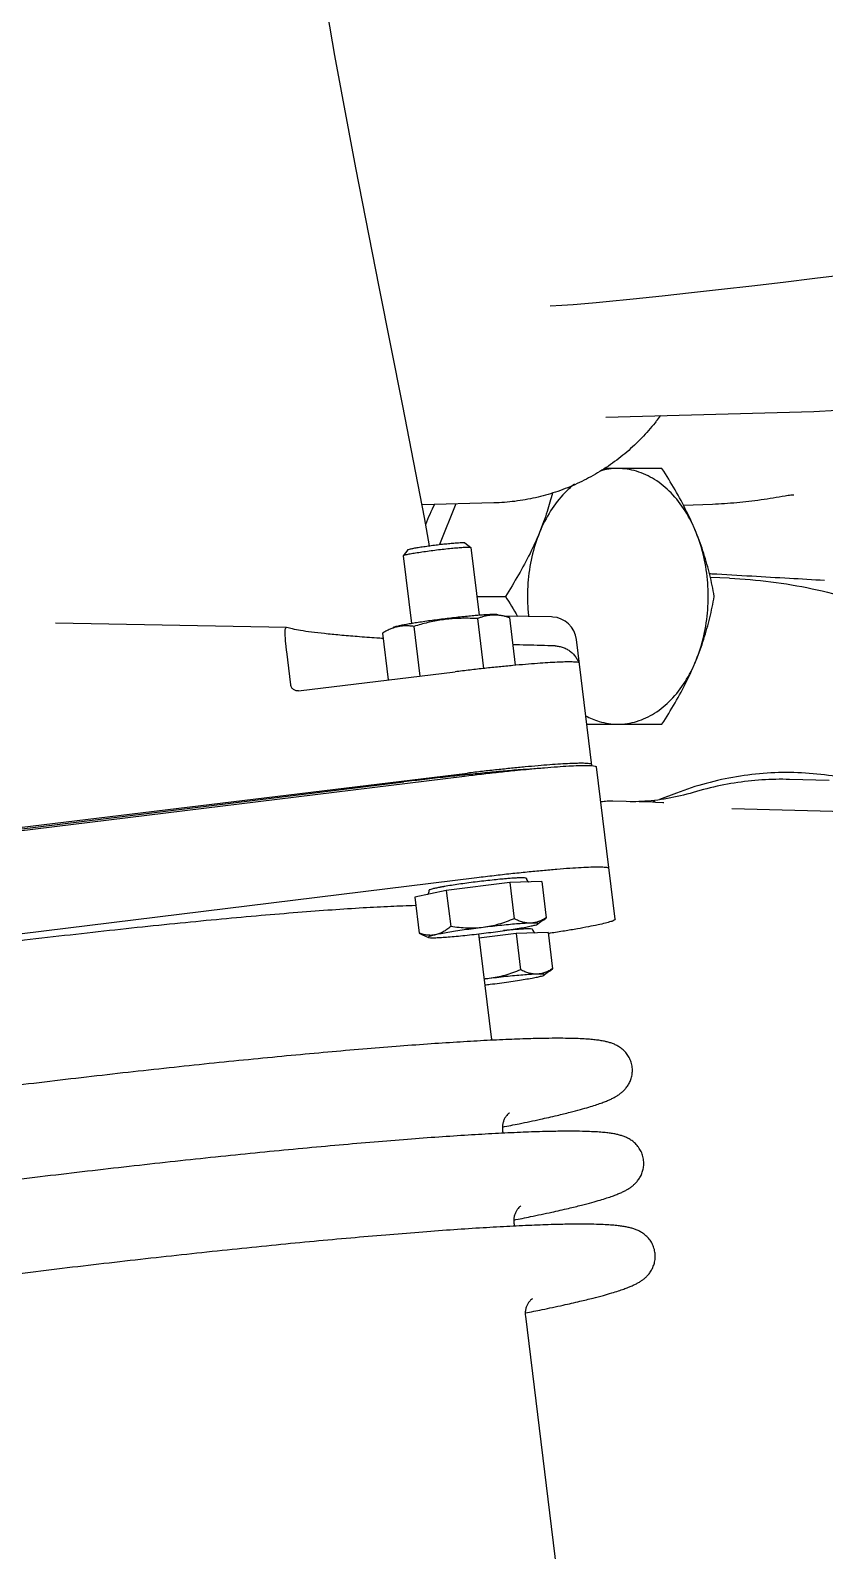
# Model space of a CAD drawing. Header units: millimetres. Extents: x 156850 to 204135, y 56350 to 74150.
# Drawn here: x 159046.6 to 159139.7, y 61122.5 to 61300.9 of the extents above; entities that cross this region are included whole.
import ezdxf

# ---------------------------------------------------------------- set-up
doc = ezdxf.new("R2010")
doc.units = ezdxf.units.MM
doc.header["$LTSCALE"] = 150
doc.layers.add('-----33 Equipment', color=5, linetype='Continuous')

# ---------------------------------------------------------------- blocks, each defined once
blk = doc.blocks.new('X-2F-PLAN$0$A$C73FA2420')
at = {"color": 0, "linetype": 'Continuous'}
for p, q in [((1445.10138451308, 455.1907514546183), (1459.147850692971, 340.7914647965808)), ((1433.207153693424, 453.7303235461004), (1447.253619873314, 339.3310368881794)), ((1446.155592190917, 448.1374501470127), (1458.464395874762, 347.8902888313169)), ((1452.494794320897, 398.0365601113881), (1459.486955692293, 340.4374986657058)), ((1476.595221085823, 361.6730966602918), (1477.099106576527, 388.7487247341778)), ((1477.09879073815, 388.7317624054849), (1477.098611517111, 388.7221238201018)), ((1469.152000374626, 360.2612083230051), (1471.381186511833, 341.8979265742237)), ((1469.848120300099, 361.1562130671227), (1473.760471474729, 361.636589388072)), ((1476.595246806624, 361.6745004234253), (1476.590768140391, 361.6505746074836)), ((1475.906687633484, 350.4111101278104), (1470.429380659596, 349.7385813961155)), ((1484.988926671329, 347.9943892657175), (1477.035837914329, 347.0178727548919)), ((1484.988926671329, 347.9943892657175), (1485.000486045144, 347.9902703696862)), ((1485.694339421229, 347.4466365560074), (1485.000486045144, 347.9902703696862)), ((1440.707238627947, 346.0891612375854), (1440.522948351456, 345.6924449452781)), ((1444.939050750108, 346.6087624309002), (1440.707238627947, 346.0891612375854)), ((1445.734047226259, 342.9254162759753), (1444.939050750108, 346.6087624309002)), ((1476.701684109634, 346.7277639730019), (1470.881624383386, 346.0131504950114)), ((1440.527336444124, 345.7023906041868), (1440.226966271061, 344.9900501529919)), ((1491.193670920446, 337.3306206034031), (1490.96932783688, 345.7609891832108)), ((1445.734047226259, 342.9254162759753), (1441.502235104213, 342.4058150827768)), ((1446.64874410315, 335.4758080341853), (1445.734047226259, 342.9254162759753)), ((1491.07498322695, 341.7906689638039), (1486.316592983785, 343.7332736459211)), ((1486.515827021212, 340.7561569554964), (1485.974100978579, 340.0608130653854)), ((1440.635015453561, 339.1523023195914), (1428.510392097174, 337.6635857647052)), ((1440.661548042321, 334.740672794811), (1440.127519088215, 339.089989601227)), ((1477.616380986525, 339.2781557310955), (1471.782229252509, 338.5618119721767)), ((1485.963881418458, 340.0540200526011), (1478.010792661575, 339.0775035417173)), ((1480.233949000714, 339.3504728166154), (1480.233949000714, 335.991558965703)), ((1485.974100978579, 340.0608130653854), (1485.963881418458, 340.0540200526011)), ((1446.64874410315, 335.4758080341853), (1442.416931980988, 334.9562068409869)), ((1446.76844450389, 331.7095459472039), (1446.64874410315, 335.4758080341853)), ((1477.736081387149, 335.5118936441722), (1472.142740532523, 334.825117743283)), ((1477.81531081954, 330.5727672892972), (1477.911860678927, 336.1043391475105)), ((1395.801257343148, 333.6474090163829), (1136.864728303044, 301.854000996449)), ((1440.661548042437, 334.740672794811), (1436.429735920276, 334.2210716016125)), ((1440.781248443061, 330.9744107078877), (1440.661548042321, 334.740672794811)), ((1442.26850577665, 331.5217043692828), (1441.804727129289, 332.1402191431262)), ((1436.281309715938, 330.7865691299085), (1435.817531068576, 331.40508390381)), ((1436.274645895814, 330.7951577845961), (1436.549436321016, 330.4548095146311)), ((1440.781248443061, 330.9744107078877), (1436.549436321016, 330.4548095146311)), ((1442.261841956526, 331.5302930240287), (1442.536632381729, 331.1899447540054)), ((1446.76844450389, 331.7095459472039), (1442.536632381729, 331.1899447540054)), ((1460.371769787394, 325.8290957832942), (1475.181368083227, 327.6474858071888)), ((1465.233949000714, 326.4260963231209), (1465.233949000714, 317.6203858947847)), ((1442.350237929961, 323.1125749946805), (1460.23166481033, 325.3081381425145)), ((1456.081080590258, 318.7408156123129), (1456.204541150248, 323.3800228583277)), ((1495.233949000714, 317.6203858947847), (1495.233949000714, 324.3903061830788)), ((1501.265677078394, 324.21850770741), (1501.91560127784, 299.7956440253765)), ((1501.266109523713, 324.2022608857951), (1501.26621531893, 324.1982820319827)), ((1456.064359840937, 318.3883451328147), (1456.081055784016, 318.7402116379817)), ((1456.205753202899, 318.4419243641314), (1456.081829422619, 318.7689540627762)), ((1457.158178573474, 315.928513445775), (1456.408597163972, 317.9066275921068)), ((1491.019298436819, 311.7066415615263), (1490.873416785034, 315.0892466671066)), ((1482.361460026004, 309.6861088604201), (1482.459197914111, 311.9523889243137)), ((1455.345240728115, 309.4205808417173), (1453.274914285983, 231.6218152029905)), ((1455.345486765145, 309.4298606812954), (1455.345356214792, 309.4249206749955)), ((1458.632401269278, 298.0053632056224), (1458.755895657232, 302.6451646984206)), ((1501.915435814415, 299.8018630009028), (1501.915365639143, 299.8044996716199))]:
    blk.add_line(p, q, dxfattribs=at)
for points in [[(1486.173394787707, 344.8800815723953), (1489.491953093675, 345.4764993052813), (1502.603833302972, 348.0013815112179), (1516.541609551641, 350.779407672002), (1530.496831591357, 353.5330483993166), (1543.683802227722, 355.9933775031241), (1555.426266878727, 357.9839242562302), (1566.033096424188, 359.5670687239035), (1576.205424998072, 360.8607766897767), (1585.120485816267, 361.7970925425179)], [(1475.181374517968, 327.6474865972996), (1475.689439023612, 327.7551608501235), (1476.171434326447, 327.9489042437053), (1476.61284165713, 328.2229372797883), (1477.000377729419, 328.569048852718), (1477.322382416576, 328.9768405166105), (1477.569188753492, 329.4340660956223), (1477.733400549274, 329.9270139469882), (1477.810095312074, 330.4409044575877), (1477.81529981608, 330.5727674831869)], [(1514.298340543173, 330.731338587997), (1514.387963356334, 329.3670043306774), (1514.486697797314, 328.0205734398915), (1514.595813059597, 326.6742846664274), (1514.713101548026, 325.3464117731783), (1514.826653242111, 324.1520213637268)], [(1514.826653964585, 324.1520126821124), (1515.146166360588, 320.9835362305748), (1515.500606091227, 317.6122039144975), (1515.874583976227, 314.1693286370137), (1516.266989757423, 310.6538384443847), (1516.677685058326, 307.0623292750097), (1517.105291081243, 303.4060391201056), (1517.549140758347, 299.6924101428012), (1517.993714995449, 296.0514830886968)], [(1456.017294864519, 317.3962822859758), (1456.021156106377, 317.5277422000072), (1456.06435937807, 318.3882983761723)], [(1500.954027738422, 318.1479590904783), (1501.403686939855, 317.7779604021925), (1501.437930624117, 317.745560753101)], [(1501.915423123282, 299.8014342351235), (1502.072437214898, 297.1009057349875), (1502.483326298068, 293.8632959303795), (1503.144771646359, 290.5918201308814), (1504.014184496715, 287.4516111543053)]]:
    blk.add_lwpolyline(points, dxfattribs=at)
for points, start_tangent, end_tangent in [([(1400.920075320406, 391.7039808852132), (1400.304213639814, 396.6438309063087), (1399.673041367321, 401.5568586224108), (1399.029687210568, 406.4186705831089), (1398.377333323122, 411.2051498704241), (1397.719196779188, 415.8925887396908), (1397.058509782073, 420.4578223266872), (1396.398498130613, 424.8783646353986), (1395.742357641342, 429.1325455405749), (1395.093225758406, 433.1996613466181), (1394.454156017746, 437.0600832366035), (1393.828065369744, 440.6954939743155), (1393.217591241701, 444.0895407546195), (1392.625508920755, 447.2253570479807), (1392.052694289479, 450.0956963591161), (1391.525778975105, 452.5745223386912), (1391.078368068207, 454.5393892516731), (1390.702840807266, 456.0739755957038), (1390.381600378081, 457.2913029716001), (1390.103789008106, 458.2631830720929), (1389.859631086001, 459.0475197347114), (1389.640659712022, 459.6892653147806), (1389.439954358502, 460.2217372644809), (1389.249386279029, 460.6750701508136), (1389.061805099482, 461.0705508051906), (1388.867859827937, 461.4278697153204), (1388.656865295721, 461.7617572764866), (1388.428242631489, 462.0674742368283), (1388.163495849818, 462.3612330470933), (1387.842080457252, 462.6483704171842), (1387.443497695844, 462.9212485551252), (1386.976876491331, 463.1478916915949), (1386.47605123173, 463.2991905027884), (1385.908811772708, 463.3696781510953), (1385.30303491652, 463.3328335990082), (1384.704428572324, 463.178172038286), (1384.161904706387, 462.9207663217094), (1383.693014922086, 462.5828750964138), (1383.288469085004, 462.1680659673875), (1382.994727941463, 461.7544935091864), (1382.78068836662, 461.353929681587), (1382.617000376922, 460.9524663984193), (1382.485940351151, 460.531295260007), (1382.380606341874, 460.0863547524204), (1382.291939176968, 459.5910844979226), (1382.215866668848, 459.0198976118118), (1382.15055676084, 458.3394807042787), (1382.096569819609, 457.5109545250889), (1382.056372600142, 456.4840244801017), (1382.034697996802, 455.1961420769803), (1382.038907843758, 453.5639222097816), (1382.08002824476, 451.4760495711234), (1382.169729142683, 448.8918803246925), (1382.261462514638, 446.8805213070009)], (-0.1218693434054671, 0.9925461516412991), (0.04954964354120885, -0.9987716620053426)), ([(1443.437264536624, 356.3166646013851), (1443.137648651609, 360.3237655357807), (1442.777302005328, 364.6545378437149), (1442.359487953014, 369.2697613806231), (1441.887990283547, 374.1276399673079), (1441.367078952724, 379.1841799031827), (1440.801471414277, 384.3935883794911), (1440.196289897547, 389.7086881864816), (1439.557015020167, 395.0813449571142), (1438.889436154393, 400.4629030796932), (1438.199598997715, 405.8046263306169), (1437.493750822381, 411.0581392368767), (1436.778283898719, 416.1758651720011), (1436.059677606099, 421.1114572174847), (1435.344439754146, 425.8202178875217), (1434.639047647826, 430.259503916197), (1433.949889427051, 434.389112441917), (1433.28320621571, 438.171645090275), (1432.645035599824, 441.572846659983), (1432.041156951687, 444.5619153429288), (1431.733805192751, 445.9882756368024)], (-0.06982792566780578, 0.9975590512831615), (-0.2166259532152232, 0.976254678039334)), ([(1417.970564399264, 336.3281266379054), (1418.365850002621, 334.3655597090838), (1418.892765317229, 331.8867337295087), (1419.340176224126, 329.9218668164103), (1419.715703484952, 328.3872804723796), (1420.036943914136, 327.1699530964834), (1420.314755284111, 326.1980729961069), (1420.558913206216, 325.4137363334303), (1420.777884580195, 324.7719907533028), (1420.978589933715, 324.2395188036026), (1421.169158013188, 323.7861859173281), (1421.356739192735, 323.3907052628929), (1421.55068446428, 323.0333863528795), (1421.761678996496, 322.6994987917133), (1421.990301660728, 322.3937818313134), (1422.255048442516, 322.1000230211066), (1422.576463834965, 321.8128856510157), (1422.975046596373, 321.5400075130747), (1423.441667800769, 321.3133643764886), (1423.942493060487, 321.1620655654115), (1424.509732519509, 321.0915779171046), (1425.115509375697, 321.1284224691917), (1425.714115719777, 321.2830840297975), (1426.256639585714, 321.5404897464905), (1426.725529370131, 321.8783809717279), (1427.130075207213, 322.2931901008124), (1427.423816350638, 322.7067625590134), (1427.637855925597, 323.1073263866128), (1427.801543915411, 323.5087896697223), (1427.93260394095, 323.9299608080764), (1428.037937950343, 324.3749013157794), (1428.126605115249, 324.8701715702191), (1428.202677623369, 325.4413584563881), (1428.267987531377, 326.1217753639212), (1428.321974472725, 326.9503015429946), (1428.362171691959, 327.9772315880982), (1428.383846295415, 329.2651139911031), (1428.379636448342, 330.8973338584183), (1428.338516047457, 332.9852064970182), (1428.248815149418, 335.569375743391), (1428.110013524652, 338.4989679302089), (1427.925916968961, 341.6849329157267), (1427.697145332349, 345.1265150940744), (1427.425136058708, 348.8058876839932), (1427.111278892728, 352.7067035606015), (1426.757178706466, 356.8104615419288), (1426.36462300003, 361.0973772944999), (1425.935577526805, 365.5466030925163), (1425.472185081919, 370.1363379891263), (1424.97675651568, 374.8439827685943), (1424.451760584954, 379.64627788082), (1423.899811956799, 384.5194408844109), (1423.323658092646, 389.4393009527121), (1422.726165156346, 394.3814320507227)], (0.1935535254224802, -0.9810897169965904), (-0.1218693434047982, 0.9925461516413584)), ([(1407.067519481294, 334.9894010550925), (1407.462805084651, 333.026834126329), (1407.989720399142, 330.5480081466958), (1408.43713130604, 328.5831412337138), (1408.812658566982, 327.0485548896249), (1409.133898996166, 325.8312275137869), (1409.411710366025, 324.859347413294), (1409.65586828813, 324.0750107506756), (1409.874839662225, 323.4332651706063), (1410.075545015745, 322.9007932209061), (1410.266113095218, 322.4474603345734), (1410.453694274765, 322.0519796801964), (1410.647639546311, 321.6946607701248), (1410.858634078526, 321.3607732089004), (1411.087256742758, 321.0550562486169), (1411.352003524429, 320.7612974382937), (1411.673418916995, 320.4741600682028), (1412.072001678403, 320.20128193032), (1412.538622882916, 319.9746387936757), (1413.039448142517, 319.8233399825986), (1413.606687601423, 319.7528523342917), (1414.212464457727, 319.7896968863788), (1414.811070801807, 319.944358447101), (1415.353594667744, 320.2017641636776), (1415.822484452161, 320.5396553889732), (1416.227030289127, 320.9544645179994), (1416.520771432668, 321.3680369762005), (1416.734811007627, 321.7686008037999), (1416.898498997325, 322.1700640870258), (1417.02955902298, 322.5912352253799), (1417.134893032373, 323.0361757330247), (1417.223560197279, 323.5314459875226), (1417.299632705399, 324.1026328735752), (1417.364942613407, 324.7830497811083), (1417.418929554638, 325.6115759602981), (1417.459126773989, 326.6385060052853), (1417.480801377445, 327.9263884084066), (1417.476591530372, 329.5586082756054), (1417.435471129487, 331.6464809143217), (1417.345770231448, 334.2306501606945), (1417.206968606682, 337.1602423475124), (1417.022872050991, 340.3462073329138), (1416.794100414496, 343.7877895113779), (1416.522091140621, 347.4671621011803), (1416.208233974758, 351.3679779777885), (1415.854133788496, 355.4717359591159), (1415.461578081944, 359.758651711687), (1415.032532608719, 364.2078775098198), (1414.569140163949, 368.7976124063134), (1414.07371159771, 373.5052571857814), (1413.548715666984, 378.3075522980071), (1412.996767038829, 383.180715301598), (1412.420613174676, 388.1005753700156), (1411.823120238376, 393.0427064680262)], (0.1935535254235676, -0.9810897169964445), (-0.1218693434047982, 0.9925461516413584)), ([(1396.164206193993, 333.6520358087146), (1396.559760166681, 331.6881085435743), (1397.086675481172, 329.2092825638829), (1397.53408638807, 327.2444156509009), (1397.909613649012, 325.7098293069284), (1398.230854078196, 324.492501930974), (1398.508665448055, 323.5206218305975), (1398.75282337016, 322.7362851679209), (1398.971794744139, 322.0945395877934), (1399.172500097775, 321.5620676380931), (1399.363068177132, 321.1087347518187), (1399.550649356795, 320.7132540973835), (1399.744594628224, 320.3559351873118), (1399.95558916044, 320.0220476260874), (1400.184211824788, 319.716330665804), (1400.448958606459, 319.4225718555972), (1400.770373999025, 319.1354344853899), (1401.168956760317, 318.8625563476235), (1401.635577964829, 318.6359132109792), (1402.136403224431, 318.4846143997856), (1402.703642683453, 318.4141267515952), (1403.309419539641, 318.4509713036241), (1403.90802588372, 318.6056328642881), (1404.450549749774, 318.8630385809229), (1404.919439534191, 319.2009298062185), (1405.323985371273, 319.6157389353029), (1405.617726514814, 320.0293113933876), (1405.831766089541, 320.4298752211034), (1405.995454079355, 320.8313385042129), (1406.12651410501, 321.2525096426252), (1406.231848114403, 321.6974501503282), (1406.320515279309, 322.1927204047097), (1406.396587787429, 322.7639072908205), (1406.461897695321, 323.4443241984118), (1406.515884636668, 324.2728503774852), (1406.556081856019, 325.2997804225306), (1406.577756459475, 326.5876628255937), (1406.573546612519, 328.2198826929089), (1406.532426211517, 330.3077553315088), (1406.442725313478, 332.8919245778816), (1406.303923688713, 335.8215167646995), (1406.119827133021, 339.0074817502173), (1405.891055496526, 342.4490639286232), (1405.619046222651, 346.1284365184838), (1405.305189056788, 350.029252395092), (1404.951088870526, 354.133010376303), (1404.558533163974, 358.4199261289905), (1404.129487690749, 362.8691519270069), (1403.666095245979, 367.4588868235005), (1403.170666679624, 372.1665316030849), (1402.645670749014, 376.9688267153106), (1402.093722120742, 381.8419897189015), (1401.517568256706, 386.7618497872027), (1400.920075320406, 391.7039808852132)], (0.1935484914089577, -0.9810907101146525), (-0.1218693434047982, 0.9925461516413584)), ([(1469.152000374626, 360.2612083230051), (1469.150337304687, 360.4411967159249), (1469.188137893216, 360.6158429894131), (1469.251090585021, 360.7568239410175)], (-0.1205089802489726, 0.9927122370959189), (0.49326269537554, 0.8698804017522932)), ([(1469.251090585021, 360.7568239410175), (1469.263641458354, 360.7781828225125), (1469.374411589233, 360.9210544292), (1469.513712060871, 361.0350180317764), (1469.67086998804, 361.1133727377746), (1469.848120300099, 361.1562130671227)], (0.4932626953777114, 0.8698804017447385), (0.9925461516377717, 0.1218693434275495)), ([(1473.760471474729, 361.636589388072), (1474.160455417703, 361.6837919625104), (1474.561024974217, 361.7269409499131), (1474.939470802317, 361.7631096519763), (1475.277958938503, 361.7904355025967), (1475.571736037731, 361.8087112596259), (1475.828773602028, 361.8185333290021), (1476.053611759329, 361.8196953533916), (1476.247634379193, 361.8111390388804), (1476.40849333012, 361.7907158873277)], (0.9925461516420492, 0.1218693433961072), (0.9898986499345683, -0.14177680649919)), ([(1475.285768904374, 350.3352983479854), (1475.336318916525, 351.0813715449767), (1475.505603741971, 353.3689161891234), (1475.680578526924, 355.4197272828897), (1475.859830495669, 357.2182118102792), (1476.041926799109, 358.7508666020003), (1476.225425236044, 360.0063175602118), (1476.408883709228, 360.9753397112945), (1476.590768140391, 361.6505746074836)], (0.06624767368557474, 0.9978032099223689), (0.3243953772153029, 0.9459215819725508)), ([(1476.40849333012, 361.7907158873277), (1476.524642889621, 361.7565439937171), (1476.592927606544, 361.6741782950121)], (0.9898986499688076, -0.1417768062596004), (0.1375756333760153, -0.9904912645249186)), ([(1443.950013880152, 346.4872178005753), (1443.947486116085, 346.5836809080211), (1443.844025112339, 349.4153727035155), (1443.673436293029, 352.6695239671972), (1443.437264536624, 356.3166646013851)], (-0.02580323179684083, 0.9996670411837554), (-0.06982792566870928, 0.9975590512830681)), ([(1476.211699404987, 349.8662035390153), (1476.135513138841, 350.0125351211755), (1475.906687633484, 350.4111101278104)], (-0.451133057912705, 0.8924567015035516), (-0.5213633532554414, 0.8533347841744385)), ([(1476.492740706424, 349.2189280848252), (1476.331600811449, 349.6157047664747), (1476.211699404987, 349.8662035390153)], (-0.338745270853393, 0.9408781225401458), (-0.4511330579730828, 0.8924567014725988)), ([(1459.271754972753, 340.804784292588), (1459.032349836198, 343.0278002077248), (1458.757400951348, 345.444548515894), (1458.464395874762, 347.8902888313169)], (-0.1040529004028967, 0.9945717640862808), (-0.12186934340706, 0.9925461516410797)), ([(1476.518236966571, 349.1463787031826), (1476.492740706424, 349.2189280848252)], (-0.3243016117985783, 0.9459537327918972), (-0.3387452713253145, 0.9408781223721298)), ([(1476.733863509493, 346.980019458686), (1476.751083127339, 347.1605006554746), (1476.770168374176, 347.5837509225821), (1476.756132912706, 347.9985897575971), (1476.706132646883, 348.409741301788), (1476.618222206016, 348.8170444706921), (1476.518236966571, 349.1463787031826)], (0.1086498355219143, 0.9940800839174486), (-0.324301611421234, 0.9459537329221757)), ([(1477.036318871425, 347.0179532003822), (1477.020907007856, 347.1096165666822), (1476.911306923488, 347.731449980929), (1476.809097160003, 348.2573131893296), (1476.716358413571, 348.6765011333046), (1476.634978577611, 348.9804803552106), (1476.567266043858, 349.1615988211124)], (-0.1649696166159065, 0.9862986492904724), (-0.4063432725986476, 0.9137204960017832)), ([(1485.001413395046, 347.9935540729784), (1485.047384904814, 347.9005255349912)], (0.9623594922372619, -0.2717797043668729), (0.2286086987846053, -0.973518393683801)), ([(1485.047384904814, 347.9005255349912), (1485.127355949371, 347.6122868894017), (1485.224829723011, 347.1441268182243), (1485.334918483626, 346.5195208223886), (1485.452101921081, 345.7697892545839), (1485.570503968513, 344.9325267862878), (1485.684187452774, 344.0497172535979), (1485.787451809389, 343.1656284130295), (1485.875118932221, 342.324592170422), (1485.94279282575, 341.5687815949786), (1485.987080038409, 340.9360961850034), (1486.0057598243, 340.4582614286919), (1485.997895500972, 340.1592379559879), (1485.975795181817, 340.0578512484208)], (0.2286086990283819, -0.9735183936260394), (-0.8680238411891555, -0.4965225182527803)), ([(1440.529297365225, 344.1768330737832), (1440.468863653718, 344.6340501598897), (1440.48091419728, 345.1013006233843), (1440.561832175357, 345.5857781053055), (1440.707238627947, 346.0891612375854)], (-0.2109771554451231, 0.977490992224784), (0.324175053592573, 0.9459971113211412)), ([(1476.701684109634, 346.7277639730019), (1476.733863509493, 346.980019458686)], (0.1436691084399952, 0.9896257814346243), (0.1086498354024703, 0.9940800839301753)), ([(1477.616380986525, 339.2781557310955), (1477.652272131527, 340.1359051011968), (1477.65803199762, 340.9784261108725), (1477.630808703834, 341.8082078564912), (1477.567597538233, 342.6350281112245), (1477.466450667824, 343.4588032645988), (1477.32775826822, 344.2763555890997), (1477.153430541046, 345.0880751815275), (1476.944017487811, 345.9041762787965), (1476.701684109634, 346.7277639730019)], (0.05756877478996938, 0.9983415428445036), (-0.2973794146520063, 0.9547593852596897)), ([(1478.011278793798, 339.077541839797), (1477.959260539617, 339.6968346469221), (1477.886077982839, 340.4763878862141), (1477.800442219363, 341.3076630621217), (1477.70409654628, 342.1737378090038), (1477.599002283532, 343.0569813427865), (1477.487298847525, 343.9394133721944), (1477.371260197833, 344.8030701255775), (1477.253248546971, 345.6303700424032), (1477.135666271555, 346.4044716816861), (1477.036318871425, 347.0179532003822)], (-0.07853792489262908, 0.9969111266074663), (-0.1649696166108182, 0.9862986492920125)), ([(1485.695381968515, 347.4493321459158), (1485.733910333947, 347.370914351719), (1485.801385902916, 347.1277129945229), (1485.883629399235, 346.7327029344742), (1485.976516791037, 346.2056916254805), (1486.07539031643, 345.573105615098), (1486.17529204383, 344.8666654074914), (1486.271212483756, 344.1217948643025), (1486.358341784682, 343.3758449049783), (1486.432310919627, 342.6662205753964), (1486.489410767215, 342.0285054023843), (1486.526778102852, 341.4946770876995), (1486.542539172224, 341.0915040120017), (1486.535903649521, 340.839202956995), (1486.517490722472, 340.7537936511217)], (0.9592430635209035, -0.2825822801949919), (-0.8623866040953831, -0.5062502790835406)), ([(1440.228661482921, 344.9892107517226), (1440.207747855107, 344.9152352539822), (1440.186635376303, 344.6171923641232), (1440.19164932752, 344.1353751076967)], (-0.3821909208257128, -0.9240833837031613), (0.03176624154411091, -0.9994953256009941)), ([(1440.529297365225, 344.1768330737832), (1440.417600236717, 344.6455512830289), (1440.325011787936, 344.9296334544779), (1440.254345271969, 345.0204478951055), (1440.228661482921, 344.9892107517226)], (-0.2109771554386227, 0.9774909922259936), (-0.3821909208524237, -0.9240833836933638)), ([(1445.267312706099, 345.1220249932958), (1445.34872552054, 345.0369494404295), (1445.50657945103, 344.9604410353932), (1445.747710443335, 344.939315956377)], (0.6669805757735682, -0.7450751046328302), (0.9925461516528388, 0.1218693433134295)), ([(1446.083913048031, 343.7351968318108), (1445.990937295137, 344.1930413068039), (1445.892128297011, 344.6076766457991), (1445.810223130626, 344.8589801050839), (1445.747710443335, 344.939315956377)], (-0.1821464116083526, 0.9832714196691947), (-0.9925461371877456, -0.1218694611218684)), ([(1491.028102789191, 344.2959449691116), (1488.640179845737, 345.3651779855136)], (-0.8835717870073329, 0.4682957369061614), (-0.9368347402175695, 0.3497723109699821)), ([(1440.19164932752, 344.1353751076967), (1440.22246233467, 343.4873447922873), (1440.278545010486, 342.685555284319), (1440.358008859796, 341.7587692504167), (1440.45846138522, 340.7347393141245), (1440.5769268109, 339.6439205224742), (1440.708847966278, 338.5274399432819)], (0.03176624148481575, -0.9994953256027617), (0.1218693434119063, -0.9925461516404483)), ([(1441.384144041804, 338.6103558753966), (1441.241458878387, 339.7300259338808), (1441.092849866604, 340.8144157049246), (1440.942832416156, 341.830576553999), (1440.795964731486, 342.7476329479832), (1440.656709312694, 343.537720592285), (1440.529297365225, 344.1768330737832)], (-0.121869343407106, 0.9925461516410555), (-0.2109771554648492, 0.9774909922203492)), ([(1441.502235104213, 342.4058150827768), (1441.152650733828, 342.8484209842863), (1440.872175354627, 343.288524941483), (1440.664255913813, 343.7287664870964), (1440.529297365225, 344.1768330737832)], (-0.652250791521104, 0.7580032354554233), (-0.2109771554761669, 0.977490992217742)), ([(1446.136313152499, 343.4472164579784), (1446.103647864074, 343.6276725732023), (1446.083913048031, 343.7351968318108)], (-0.1767895594506444, 0.9842486736944307), (-0.1821464116017955, 0.9832714196710488)), ([(1446.166528869071, 343.277601246722), (1446.136313152499, 343.4472164579784)], (-0.1738961956034721, 0.9847639885546935), (-0.1767895594777507, 0.984248673689034)), ([(1446.1768082052, 343.2192004250828), (1446.166528869071, 343.277601246722)], (-0.1727919983051438, 0.9849583368452258), (-0.1738961965959483, 0.9847639883783821)), ([(1447.05750548793, 336.4103663212736), (1446.968804866425, 337.3146812369232), (1446.864293804043, 338.2772582478938), (1446.747147816815, 339.2688499391079), (1446.620926326024, 340.2593272984959), (1446.48946450802, 341.2185951729189), (1446.356756763416, 342.1175066931755), (1446.226835349924, 342.928748887789), (1446.1768082052, 343.2192004250828)], (-0.0918364772075239, 0.9957741016184674), (-0.1727919982841567, 0.9849583368494211)), ([(1441.384144041804, 338.6103558753966), (1441.30900049652, 339.5304042338976), (1441.306305323611, 340.4616149939247), (1441.372199901147, 341.4187898376258), (1441.502235104213, 342.4058150827768)], (-0.1218693434102599, 0.9925461516406969), (0.1578338576566928, 0.9874656821262504)), ([(1459.147850692971, 340.7914647965808), (1459.387523122365, 338.7825433429098), (1459.609318167204, 336.8063035479863), (1459.809440852609, 334.8965594226029), (1459.939547377173, 333.5665934921126)], (0.1218693434083489, -0.9925461516409584), (0.09425241176230827, -0.995548332767892)), ([(1459.285784887266, 340.6704359190771), (1459.271754972753, 340.804784292588)], (-0.1036758639922252, 0.9946111376939707), (-0.1040529001018495, 0.9945717641180816)), ([(1459.940262962715, 333.5666218040278), (1459.886725426419, 334.2451427088818), (1459.715675745974, 336.251320700685), (1459.514519011951, 338.4021008737036), (1459.285784887266, 340.6704359190771)], (-0.07685409955710387, 0.9970423498434771), (-0.1036758639354161, 0.9946111377002098)), ([(1472.382453379221, 327.3038222942851), (1472.461927729193, 327.4201305576134), (1472.514504668536, 327.7447341735824), (1472.539442755631, 328.2730559644988), (1472.536390343332, 328.9976461714832), (1472.505390473292, 329.9082874950254), (1472.446880268049, 330.9921391661046), (1472.361684768461, 332.2339180120034), (1472.251005298924, 333.6161139605101), (1472.116402528132, 335.119236946688), (1471.959774462623, 336.7220917374943), (1471.783329683007, 338.4020768023911), (1471.589556201361, 340.1355030122213), (1471.381186511833, 341.8979265742237)], (0.9925461516442742, 0.1218693433917512), (-0.1205089802318796, 0.9927122370977104)), ([(1447.253619873314, 339.3310368881794), (1447.493292302825, 337.3221154345083), (1447.715087347431, 335.3458756395266), (1447.915210032836, 333.436131514085), (1448.090236204327, 331.6255593096721), (1448.237171115587, 329.9451384186978), (1448.353500669356, 328.4236213085242), (1448.437234434998, 327.0870415585814), (1448.486939704278, 325.9582684191992), (1448.501766006462, 325.0566155115957), (1448.481459659524, 324.3975103670964), (1448.426368110231, 323.992230457312), (1448.33743399079, 323.8477102339966)], (0.1218693434038095, -0.9925461516414413), (-0.992546151643306, -0.1218693434040806)), ([(1460.488222559565, 325.8433943858254), (1460.56769690942, 325.959702649212), (1460.620273848996, 326.2843062651809), (1460.645211936091, 326.8126280559809), (1460.642159523792, 327.5372182630235), (1460.611159653519, 328.4478595865075), (1460.552649448509, 329.5317112577031), (1460.467453948921, 330.7734901034855), (1460.356774479267, 332.1556860521086), (1460.222171708592, 333.6588090382284), (1460.065543642966, 335.2616638290929), (1459.88909886335, 336.9416488939896), (1459.695325381705, 338.6750751037034), (1459.486955692293, 340.4374986657058)], (0.9925461516425198, 0.121869343413047), (-0.1205089802316547, 0.9927122370976692)), ([(1477.708630645997, 339.0411782127921), (1477.616380986525, 339.2781557310955)], (-0.34591220916289, 0.9382668829031262), (-0.3788136667420496, 0.9254729633484876)), ([(1478.023498867871, 336.8870043142815), (1478.040840956615, 337.2307445312035), (1478.02760452684, 337.6472165157902), (1477.976653010119, 338.058251261129), (1477.889912961167, 338.4641630952246), (1477.769001120818, 338.8702238815022), (1477.708630645997, 339.0411782127921)], (0.08582154735576975, 0.996310524891568), (-0.3459122093135645, 0.9382668828468574)), ([(1478.074753651745, 336.8840975061757), (1478.096638311283, 337.0762171241222), (1478.102061588783, 337.3908544282895), (1478.090634856024, 337.8200262322207), (1478.062590728514, 338.3549958355143), (1478.018500103615, 338.984872800007), (1478.011278793798, 339.077541839797)], (0.1732241463869814, 0.9848824270481538), (-0.07853792488447947, 0.99691112660756)), ([(1428.510392097174, 337.6635857647052), (1428.150729693822, 337.5903120610164)], (-0.9925461516503785, -0.1218693433239097), (-0.9612489082117894, -0.2756819480160999)), ([(1434.646554210689, 338.4170182714006), (1434.721651905566, 337.792304704024)], (0.1168132491686722, -0.9931538978520229), (0.1218693434544135, -0.9925461516353133)), ([(1434.721651905566, 337.792304704024), (1434.864337068982, 336.6726346454816), (1435.012946080766, 335.588244874496), (1435.162963531213, 334.5720840254216), (1435.309831215884, 333.6550276314956), (1435.449086634675, 332.8649399870774), (1435.576498582028, 332.2258275055792)], (0.1218693434075193, -0.9925461516410448), (0.2109771554638441, -0.9774909922204708)), ([(1435.396947981091, 337.8752206360805), (1435.318683115998, 338.4995453836746)], (-0.1218693434373566, 0.9925461516373059), (-0.1269222133039865, 0.9919126734598533)), ([(1435.396947981091, 337.8752206360805), (1435.337640103418, 338.5023170189816)], (-0.1218693433347291, 0.9925461516499502), (-0.06663829535083551, 0.9977771983728745)), ([(1435.914146619849, 332.2672854717239), (1435.883333612699, 332.9153157870751), (1435.827250936884, 333.7171052951016), (1435.747787087574, 334.643891329004), (1435.647334562149, 335.6679212652962), (1435.528869136469, 336.7587400568882), (1435.396947981091, 337.8752206360805)], (-0.03176624148450838, 0.9994953256029658), (-0.1218693434119063, 0.9925461516404483)), ([(1436.429735920276, 334.2210716016125), (1436.06478030025, 335.1473196159932), (1435.769281520625, 336.060120935028), (1435.546616363223, 336.9643227769993), (1435.396947981091, 337.8752206360805)], (-0.3920350872078488, 0.9199502651764238), (-0.1218693434107558, 0.992546151640601)), ([(1440.708847966278, 338.5274399432819), (1440.851533129811, 337.4077698849142), (1441.000142141478, 336.3233801138122), (1441.150159591925, 335.307219264796), (1441.297027276712, 334.3901628708118), (1441.436282695504, 333.6000752265099), (1441.563694642857, 332.9609627450118)], (0.1218693434071078, -0.9925461516411291), (0.2109771554680309, -0.9774909922196857)), ([(1441.901342680561, 333.0024207109818), (1441.870529673412, 333.6504510265077), (1441.814446997596, 334.452240534476), (1441.734983148403, 335.3790265683201), (1441.634530622861, 336.4030565047287), (1441.516065197182, 337.4938752963208), (1441.384144041804, 338.6103558753966)], (-0.0317662414854305, 0.9994953256028796), (-0.1218693434123039, 0.9925461516404332)), ([(1442.416931980988, 334.9562068409869), (1442.051976360963, 335.8824548553093), (1441.756477581221, 336.7952561742859), (1441.533812423819, 337.6994580163737), (1441.384144041804, 338.6103558753966)], (-0.3920350872079342, 0.9199502651764493), (-0.1218693434104855, 0.9925461516406319)), ([(1500.954031924484, 318.147951336985), (1500.605998551589, 318.4207976629841), (1498.811391302384, 319.9993630020763), (1497.167415074771, 321.7511497379164), (1495.690029581659, 323.6649503937806), (1494.415086840512, 325.692633958708), (1493.33444093354, 327.8445326964138), (1492.456155376276, 330.118137216894), (1491.805269711302, 332.4562906874926), (1491.380733376252, 334.8701191312866), (1491.193670920446, 337.3306206034031)], (-0.792403287738655, 0.6099975652246364), (-0.02660188438065149, 0.9996461072536856)), ([(1419.62496506935, 335.5282962612109), (1419.624509518035, 335.5282414383837), (1419.556433285587, 335.6096162135946), (1419.43484386662, 335.7397291199304), (1419.2450679373, 335.9008900444023), (1418.968784323661, 336.0759751161095), (1418.625617541722, 336.2233175103902), (1418.216999037657, 336.3194951384212), (1417.744616713724, 336.3376177662867), (1417.249888530583, 336.2522822530009)], (-0.8900777515397869, -0.4558087264211944), (-0.9616557893283862, -0.2742592621069595)), ([(1441.070309427218, 335.6752310818993), (1441.021018284489, 336.1904337094165)], (-0.09183647728449786, 0.9957741016114753), (-0.09849535866017266, 0.9951375102579526)), ([(1441.098189988523, 335.3662664169096), (1441.070309427218, 335.6752310818993)], (-0.08763348789912404, 0.9961527853688356), (-0.09183647728233482, 0.995774101611805)), ([(1441.166338997311, 334.5043612711015), (1441.140504484414, 334.8566554128192), (1441.098189988523, 335.3662664169096)], (-0.06950378095630058, 0.9975816881002995), (-0.08763348805541214, 0.9961527853553196)), ([(1447.085386049235, 336.101401656284), (1447.05750548793, 336.4103663212736)], (-0.08763348789912404, 0.9961527853688356), (-0.09183647728233482, 0.995774101611805)), ([(1447.153535058023, 335.2394965104177), (1447.127700545243, 335.5917906521936), (1447.085386049235, 336.101401656284)], (-0.06950378095620872, 0.9975816880999184), (-0.08763348805509522, 0.9961527853555623)), ([(1477.736081387149, 335.5118936441722), (1477.861685776035, 335.9539871697198), (1477.900208170642, 336.1144032045268)], (0.2994362648015039, 0.9541163049240783), (0.2218276611053954, 0.9750858878927215)), ([(1480.233949000714, 335.991558965703), (1477.887240321608, 334.5504215594847)], (-0.840760061358937, -0.5414079046557746), (-0.8642651910956036, -0.5030364593751465)), ([(1477.900208170642, 336.1144032045268), (1477.955946855014, 336.386467868404), (1478.016311239568, 336.8104418558069)], (0.2218276611128145, 0.9750858878917626), (0.1010640695939352, 0.99487991930532)), ([(1478.016311239568, 336.8104418558069), (1478.023498867871, 336.8870043142815)], (0.1010640692443459, 0.9948799193414885), (0.08582154784815227, 0.9963105248484387)), ([(1487.733949000714, 331.9823533322779), (1485.265579879982, 333.0996313887299), (1482.756297563319, 334.4486429035314), (1480.233949000714, 335.991558965703)], (-0.925820099770513, 0.3779644730143291), (-0.8407600613578801, 0.5414079046573018)), ([(1397.818754283595, 332.8518199059763), (1397.83750926971, 332.8147856643191), (1397.749179891194, 332.9335529961972), (1397.604054347612, 333.0857194369892), (1397.388751070015, 333.2598366488237), (1397.087761719828, 333.4366126346285), (1396.732950736652, 333.5729219780769), (1396.303072292474, 333.6546876418288), (1395.801257343148, 333.6474090163829)], (0.4682296413877877, -0.8836068146666841), (-0.9925461516386449, -0.1218693434254178)), ([(1408.72192015138, 334.189570678398), (1408.721464600181, 334.1895158556872), (1408.653388367617, 334.2708906307817), (1408.531798948534, 334.4010035371757), (1408.34202301933, 334.5621644615894), (1408.065739405691, 334.7372495332966), (1407.722572623752, 334.8845919275773), (1407.313954119687, 334.9807695556083), (1406.841571795754, 334.9988921835902), (1406.346843612613, 334.913556670188)], (-0.8900777514929061, -0.4558087268355676), (-0.9616557893285257, -0.274259262107019)), ([(1435.914146619849, 332.2672854717239), (1435.936699204613, 332.7346919936826), (1436.031938480213, 333.212156749214), (1436.197611758369, 333.707040873298), (1436.429735920276, 334.2210716016125)], (-0.03176624150270396, 0.9994953256022532), (0.4494985758634303, 0.8932810477652091)), ([(1441.162011831766, 332.7898999731988), (1441.203232623637, 332.8829726941767), (1441.221909047221, 333.1466260197922), (1441.217473628814, 333.5728489774046), (1441.190061136265, 334.1486909977975)], (0.9925461371800174, 0.1218694611725562), (-0.06394097245932914, 0.9979536823125841)), ([(1441.17849746265, 334.3257980177295), (1441.166338997311, 334.5043612711015)], (-0.06645084278346632, 0.9977897000333975), (-0.06950378092680763, 0.9975816881023393)), ([(1441.190061136265, 334.1486909977975), (1441.17849746265, 334.3257980177295)], (-0.06394097235335638, 0.9979536823187772), (-0.06645084263300173, 0.9977897000433361)), ([(1441.901342680561, 333.0024207109818), (1441.923895265325, 333.4698272331152), (1442.019134540926, 333.9472919885302), (1442.184807819198, 334.4421761127305), (1442.416931980988, 334.9562068409869)], (-0.03176624150252509, 0.9994953256021459), (0.449498575864072, 0.8932810477651671)), ([(1447.149207892595, 333.5250352125149), (1446.902106083347, 333.4347494869144), (1446.744117873139, 333.2800115313148), (1446.722114020027, 333.2319344686111)], (-0.9925461516487535, -0.1218693433519969), (-0.3972659420329985, -0.9177035312692594)), ([(1447.149207892595, 333.5250352125149), (1447.190428684349, 333.6181079334929), (1447.209105107933, 333.8817612592247), (1447.204669689527, 334.3079842167208), (1447.177257197094, 334.8838262372301)], (0.9925461371840131, 0.1218694611737126), (-0.0639409724588779, 0.997953682312553)), ([(1447.165693523479, 335.0609332569875), (1447.153535058023, 335.2394965104177)], (-0.06645084278183587, 0.9977897000333353), (-0.0695037809240517, 0.9975816881023537)), ([(1447.177257197094, 334.8838262372301), (1447.165693523479, 335.0609332569875)], (-0.06394097235464045, 0.9979536823194817), (-0.06645084263290668, 0.9977897000438796)), ([(1459.939547377173, 333.5665934921126), (1459.984467023984, 333.08598721819), (1460.131401935127, 331.4055663272156), (1460.247731489013, 329.8840492169256), (1460.331465254538, 328.5474694670993), (1460.381170523935, 327.418696327717), (1460.395996826119, 326.5170434201136), (1460.375690479064, 325.8579382754979)], (0.09425241175286599, -0.9955483327688021), (-0.0666904048644396, -0.9977737167810338)), ([(1474.419718022924, 330.1558416154003), (1474.513755654218, 333.5035322977928), (1474.565163468942, 335.1228758555953)], (0.02568801102460358, 0.9996700085976368), (0.03296240574705905, 0.9994565922576412)), ([(1435.576498582028, 332.2258275055792), (1435.688195710536, 331.7571092963917), (1435.780784159317, 331.4730271248845), (1435.818972855923, 331.406308480131)], (0.2109771554251924, -0.9774909922286698), (0.5943942209268337, -0.8041738059212732)), ([(1435.818972855923, 331.406308480131), (1435.851450675516, 331.3822126844316), (1435.898048092262, 331.4874253254966), (1435.919160571066, 331.7854682154139), (1435.914146619849, 332.2672854717239)], (0.5943942209233819, -0.8041738059228271), (-0.03176624151356281, 0.9994953256018024)), ([(1436.549436321016, 330.4548095146311), (1436.286569659831, 330.9080630120006), (1436.090849580709, 331.3585736114765), (1435.966118871816, 331.8090294490103), (1435.914146619849, 332.2672854717239)], (-0.5434030834506369, 0.8394719107251821), (-0.03176624147126751, 0.9994953256034426)), ([(1441.162011831766, 332.7898999731988), (1440.914910022635, 332.6996142474818), (1440.756921812426, 332.5448762919987), (1440.734917959315, 332.496799229295)], (-0.9925461516486821, -0.1218693433517321), (-0.397265942032998, -0.9177035312692584)), ([(1441.563694642857, 332.9609627450118), (1441.675391771365, 332.4922445357079), (1441.767980220146, 332.2081623643171), (1441.806168916635, 332.1414437195053)], (0.2109771554251557, -0.97749099222898), (0.5943942209212686, -0.8041738059223554)), ([(1441.806168916635, 332.1414437195053), (1441.838646736229, 332.1173479236895), (1441.885244153091, 332.2225605648127), (1441.906356631895, 332.52060345473), (1441.901342680561, 333.0024207109818)], (0.5943942209158992, -0.8041738059223889), (-0.03176624151307324, 0.9994953256018179)), ([(1442.536632381729, 331.1899447540054), (1442.273765720543, 331.643198251375), (1442.078045641421, 332.093708850909), (1441.953314932645, 332.5441646883846), (1441.901342680561, 333.0024207109818)], (-0.5434030834506369, 0.8394719107251821), (-0.03176624147093614, 0.9994953256034739)), ([(1487.733949000714, 331.9823533322779), (1484.8688774287, 332.8843194848741), (1481.801516778767, 333.3452911311178), (1478.665920337662, 333.3452568809735), (1477.856490085484, 333.2693609402049)], (-0.9258200997727645, 0.377964473008722), (-0.9936292360502874, -0.1126984528133944)), ([(1493.386641041841, 327.8960674696136), (1492.369416190777, 329.0309642623761), (1490.271163206198, 330.6788455516216), (1487.733949000714, 331.9823533322779)], (-0.6128406793352864, 0.7902064931092538), (-0.925820099772934, 0.3779644730084578)), ([(1492.351436010795, 330.4726518339012), (1490.20231812133, 331.084216441086), (1487.733949000714, 331.9823533322779)], (-0.9700410263731644, 0.2429411598572374), (-0.9258200997732959, 0.3779644730074592)), ([(1442.350237929961, 323.1125749946805), (1442.228982927627, 323.2312872388866), (1442.077481748885, 323.6112007513293), (1441.898326621042, 324.2458151062019), (1441.694582938217, 325.1242718761787), (1441.469736811006, 326.2315404223045), (1441.227635419229, 327.5486750727287), (1440.972421184531, 329.0531392883859), (1440.708460893598, 330.7191912694834), (1440.671922606416, 330.9581109957071)], (-0.9925461516413917, -0.1218693434005889), (-0.1505710564848211, 0.9885991892310928)), ([(1474.419718022924, 330.1558416154003), (1474.367940657074, 329.6705708723748), (1474.238468066906, 329.1982883798773), (1474.03693188692, 328.7568224371062), (1473.767178786802, 328.3525704736821), (1473.434359139297, 327.9949006658862), (1473.052275283961, 327.6981453319895), (1472.628433865844, 327.4666898432188), (1472.454189945012, 327.3954508380266)], (-0.02568801102968398, -0.999670008597522), (-0.9370176592317704, -0.3492819867776785)), ([(1466.222026722389, 326.5825138313812), (1465.559701350983, 324.9952271576039), (1465.233949000714, 322.7967667994089)], (-0.4753449462854689, -0.8797995124121787), (0, -1.000000000000029)), ([(1456.20453292341, 323.380022881378), (1456.201444335282, 323.8486496288097), (1456.129973469651, 324.6090905730962), (1456.098811881617, 324.801093281887)], (0.02658003405289341, 0.999646688480504), (-0.1735234249159501, 0.9848297421413121)), ([(1460.373680715798, 325.8289579512784), (1460.320598929888, 325.4526583658298), (1460.23166481033, 325.3081381425145)], (-0.07194138489862634, -0.9974088615702359), (-0.9925461516361561, -0.1218693434617615)), ([(1460.375690479064, 325.8579382754979), (1460.373680715798, 325.8289579512784)], (-0.06669040544330151, -0.997773716742684), (-0.07194138360350501, -0.9974088616633199)), ([(1495.233949000714, 322.7967667942867), (1494.939380560885, 324.8881651149131)], (0, 0.9999999999999893), (-0.2728735474540177, 0.9620499088404063)), ([(1457.23063424672, 313.9547997388872), (1456.514878983609, 316.9735366156092), (1456.167340589687, 320.0247163971071), (1456.131904791808, 321.3344143074937)], (-0.2872943077049425, 0.9578423569462778), (-0.001149604687899793, 0.999999339204355)), ([(1465.233949000714, 322.7967667994089), (1465.561814812128, 320.5912647729274), (1466.530725537683, 318.4827392863808), (1468.098481810535, 316.5625693313195), (1470.196734795114, 314.914688042074), (1472.733949000714, 313.6111802614178)], (0, -1.000000000000026), (0.9258200997711301, -0.3779644730125525)), ([(1487.733949003741, 313.6111802626983), (1490.263625877327, 314.9098922020057), (1492.367937441333, 316.5611303208862), (1493.938007014804, 318.484064978722), (1494.908196650329, 320.5983064360917), (1495.233949000714, 322.7967667942867)], (0.925820099774184, 0.3779644730054091), (0, 1.000000000000024)), ([(1465.233949000714, 317.6203858947847), (1467.756297563319, 316.0774698327295), (1470.265579879982, 314.7284583178116), (1472.733949000714, 313.6111802614178)], (0.8407600613578513, -0.5414079046573518), (0.9258200997704068, -0.3779644730142788)), ([(1487.733949000714, 313.6111802614178), (1490.20231812133, 314.7284583178116), (1492.711600437993, 316.0774698327295), (1495.233949000714, 317.6203858947847)], (0.9258200997703936, 0.3779644730142829), (0.8407600613579884, 0.5414079046573348)), ([(1458.213225703803, 293.2693358288961), (1458.545149888494, 294.5369860511855), (1459.225462034578, 298.1007886987063), (1459.541472833953, 301.6899627270759), (1459.491545029334, 305.2859125635005), (1459.075937297544, 308.8700075295055), (1458.29680290923, 312.4236783669912), (1457.158178573474, 315.928513445775)], (0.2703107219006332, 0.9627731371541367), (-0.3543493200072184, 0.9351131265309691)), ([(1458.75587915082, 302.6451647363137), (1458.761683679535, 304.2754357819795), (1458.54875387263, 307.5232507761102), (1458.037658989313, 310.7544084453839), (1457.23063424672, 313.9547997388872)], (0.02660699764144294, 0.9996459711700282), (-0.2872943077108652, 0.9578423569444322)), ([(1472.733949000714, 313.6111802614178), (1475.20231812133, 312.7130433702841), (1477.711600437993, 312.0132344531012), (1480.233949000714, 311.4966615377925)], (0.9258200997740784, -0.3779644730052591), (0.9854382887415725, -0.1700334645951268)), ([(1472.733949000714, 313.6111802614178), (1475.599020572612, 312.7092141088215), (1478.666381222545, 312.2482424625778), (1481.80197766365, 312.2482767127221), (1484.868838802213, 312.7092052350054), (1487.733949003741, 313.6111802626983)], (0.9258200997722454, -0.3779644730100344), (0.9258200997721651, 0.377964473010065)), ([(1480.233949000714, 311.4966615377925), (1482.756297563319, 312.0132344531012), (1485.265579879982, 312.7130433702841), (1487.733949000714, 313.6111802614178)], (0.9854382887415091, 0.1700334645951079), (0.9258200997742128, 0.3779644730052285)), ([(1482.890759742004, 311.7723828618764), (1482.623001748114, 307.0805925535969), (1482.369241748704, 302.6757591770147), (1482.128503749496, 298.5449471279862)], (-0.05675003894017448, -0.998388417941763), (-0.05856353613300635, -0.9982836832462058)), ([(1482.906910215621, 312.0554792153998), (1482.890759742004, 311.7723828618764)], (-0.05716504169496572, -0.998364741969797), (-0.05675003881501724, -0.9983884179488395)), ([(1492.005203307723, 303.1609271905036), (1491.539634297369, 306.0023027036223), (1491.210984699894, 308.8518109574798), (1491.019298436702, 311.7066415640875)], (-0.1850213734727341, 0.9827344968801585), (-0.04308696127889178, 0.9990713256658784)), ([(1482.361460026121, 309.6861088623991), (1481.949380999198, 304.8394105377956), (1481.132306126878, 300.0159517235006), (1479.911793792038, 295.2318356119795), (1478.290507979807, 290.5035719609004), (1476.272502212902, 285.8481961109792), (1473.863466599258, 281.2831356205279), (1471.070913472679, 276.8260108815739)], (-0.04308696127529328, -0.9990713256660413), (-0.5611737684406991, -0.8276980135375923)), ([(1492.120650937431, 302.1626628219965), (1492.09786020813, 302.4997945745126), (1492.059109848225, 302.8330017374246), (1492.005203307723, 303.1609271905036)], (-0.04308696132349001, 0.9990713256637178), (-0.1850213735093902, 0.9827344968729453))]:
    blk.add_spline(points, degree=3, dxfattribs=dict(at, start_tangent=start_tangent, end_tangent=end_tangent))
blk = doc.blocks.new('X-2F-PLAN$0$zw$C47F')
at = {"layer": '-----33 Equipment'}
blk.add_blockref('X-2F-PLAN$0$A$C73FA2420', (2898.048655769322, 848.0194521513768), dxfattribs=at)

msp = doc.modelspace()

# ---------------------------------------------------------------- block references
at = {"layer": '-----33 Equipment', "rotation": 90.00000000000001}
msp.add_blockref('X-2F-PLAN$0$zw$C47F', (160286.2969182887, 56856.21575695537), dxfattribs=at)

doc.saveas('drawing.dxf')
